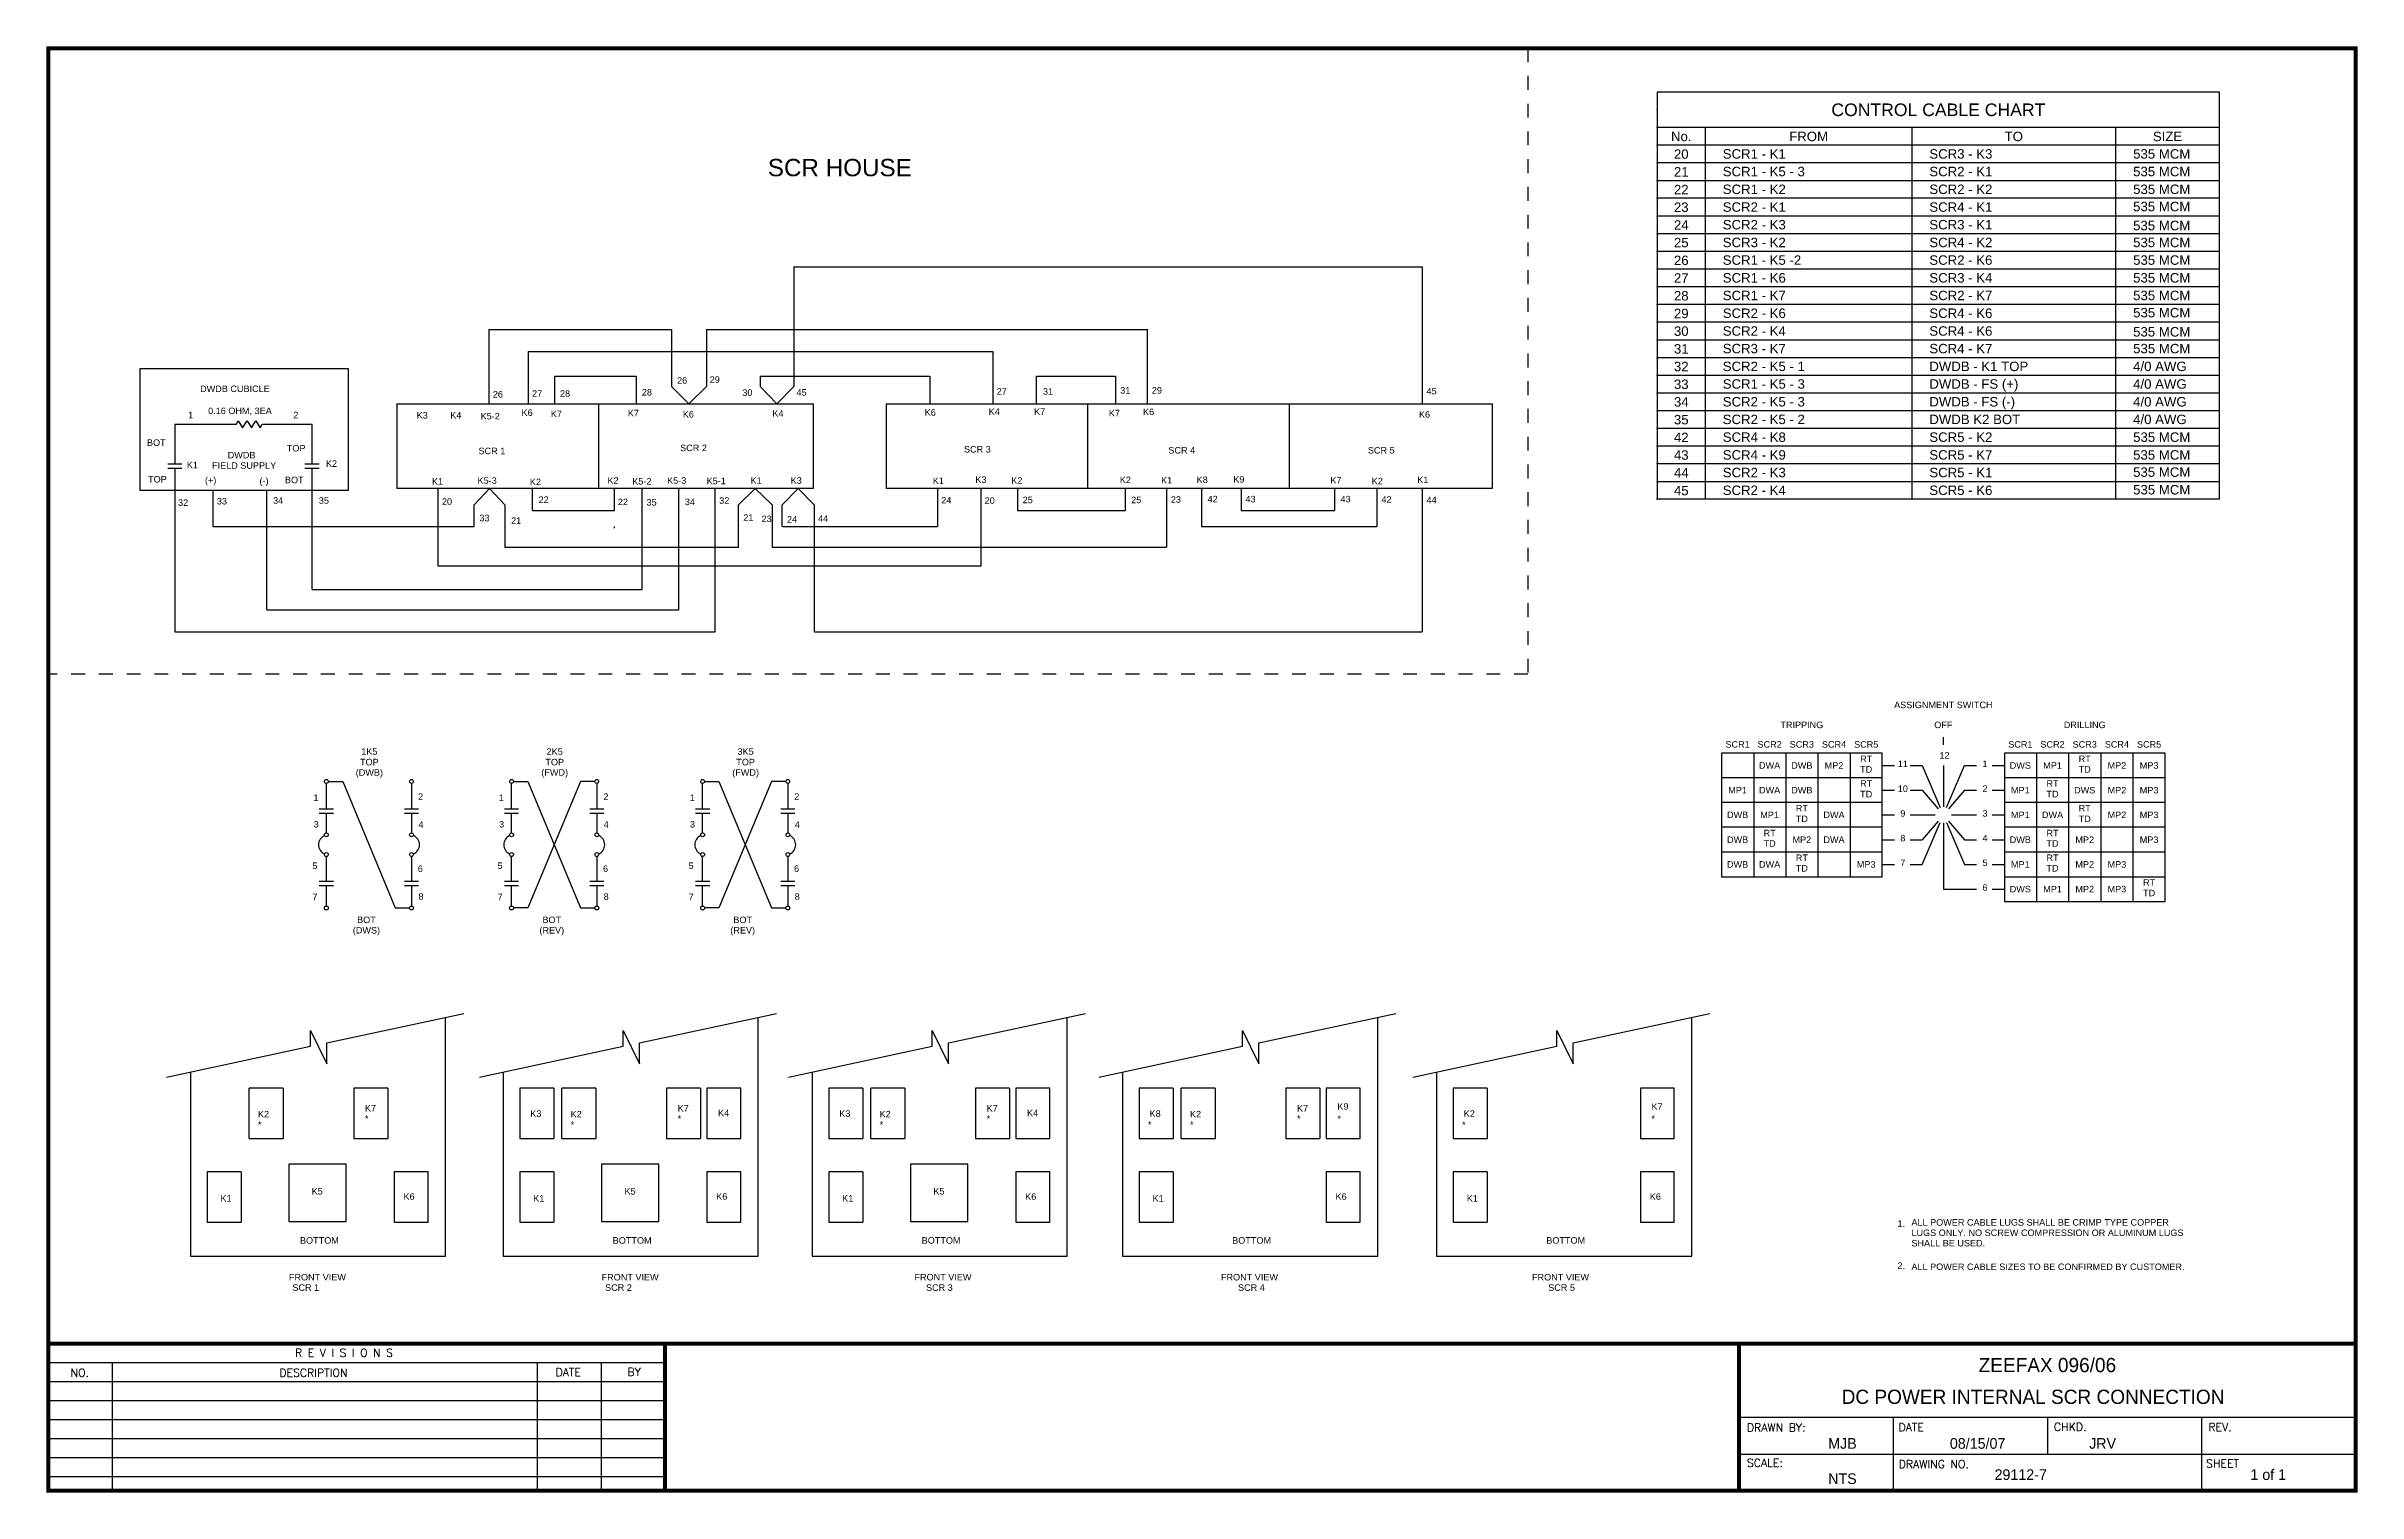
# Model space of a CAD drawing. Extents: x 1.2 to 17.9, y -2.6 to 7.8.
import ezdxf
from ezdxf.enums import TextEntityAlignment as Align

# ---------------------------------------------------------------- set-up
doc = ezdxf.new("R2010")
doc.units = 0
doc.header["$MEASUREMENT"] = 0
doc.linetypes.add('DASHED2', pattern=[0.375, 0.25, -0.125])
doc.layers.get('0').update_dxf_attribs({"linetype": 'CONTINUOUS'})
doc.layers.add('DRAWING', color=7, linetype='CONTINUOUS')
doc.styles.add('A1', font='A1.shx')
doc.styles.add('ROMAND', font='ROMAND.shx')
doc.styles.get("Standard").update_dxf_attribs({"font": 'ARIAL.TTF'})

# ---------------------------------------------------------------- blocks, each defined once
blk = doc.blocks.new('npcap')
for p, q in [((0, 0.051), (0, -0.051)), ((0.031, 0.051), (0.031, -0.051))]:
    blk.add_line(p, q)
blk = doc.blocks.new('resistor')
for p, q in [((0, 0), (0.016, 0.025)), ((0.016, 0.025), (0.047, -0.025)), ((0.047, -0.025), (0.08, 0.025)), ((0.08, 0.025), (0.111, -0.025)), ((0.111, -0.025), (0.142, 0.025)), ((0.142, 0.025), (0.174, -0.025)), ((0.174, -0.025), (0.189, 0))]:
    blk.add_line(p, q)

msp = doc.modelspace()

# ---------------------------------------------------------------- linework, layer by layer
at = {"color": 7}
for p, q in [((1.232, -1.506), (1.232, -2.567)), ((1.232, -1.643), (5.678, -1.643)), ((1.693, -1.643), (1.693, -2.567)), ((4.756, -1.643), (4.756, -2.567)), ((5.217, -1.643), (5.217, -2.567)), ((1.232, -1.78), (5.678, -1.78)), ((1.232, -1.917), (5.678, -1.917)), ((1.232, -2.054), (5.678, -2.054)), ((13.419, -2.036), (17.865, -2.036)), ((14.531, -2.036), (14.531, -2.567)), ((15.642, -2.036), (15.642, -2.302)), ((16.753, -2.036), (16.753, -2.567)), ((1.232, -2.191), (5.678, -2.191)), ((1.232, -2.328), (5.678, -2.328)), ((13.419, -2.302), (17.865, -2.302)), ((1.232, -2.465), (5.678, -2.465))]:
    msp.add_line(p, q, dxfattribs=at)
at = {"color": 7, "const_width": 0.0288}
msp.add_lwpolyline([(17.865, -2.567), (17.865, 7.829), (1.232, 7.829), (1.232, -2.567)], close=True, dxfattribs=at)
for points in [[(1.232, -1.506), (17.865, -1.506)], [(5.678, -1.506), (5.678, -2.567)], [(13.419, -2.567), (13.419, -1.506)]]:
    msp.add_lwpolyline(points, dxfattribs=at)
at = {"layer": 'DRAWING', "color": 7, "linetype": 'DASHED2', "ltscale": 0.375}
for p, q in [((11.898, 7.829), (11.898, 3.319)), ((11.898, 3.319), (1.232, 3.319))]:
    msp.add_line(p, q, dxfattribs=at)
at = {"layer": 'DRAWING', "color": 7}
for p, q in [((12.83, 7.512), (12.83, 4.579)), ((16.882, 7.512), (12.83, 7.512)), ((16.882, 4.579), (16.882, 7.512)), ((16.882, 7.257), (12.83, 7.257)), ((13.176, 7.257), (13.176, 4.579)), ((14.665, 7.257), (14.665, 4.579)), ((16.134, 7.257), (16.134, 4.579)), ((16.882, 7.129), (12.83, 7.129)), ((16.882, 7.002), (12.83, 7.002)), ((16.882, 6.874), (12.83, 6.874)), ((16.882, 6.747), (12.83, 6.747)), ((16.882, 6.619), (12.83, 6.619)), ((16.882, 6.491), (12.83, 6.491)), ((16.882, 6.364), (12.83, 6.364)), ((6.605, 6.254), (11.135, 6.254)), ((6.606, 6.254), (6.606, 5.392)), ((11.135, 6.254), (11.135, 5.265)), ((16.882, 6.236), (12.83, 6.236)), ((16.882, 6.109), (12.83, 6.109)), ((16.882, 5.981), (12.83, 5.981)), ((16.882, 5.854), (12.83, 5.854)), ((4.408, 5.802), (5.724, 5.802)), ((4.408, 5.802), (4.408, 5.265)), ((5.724, 5.802), (5.724, 5.392)), ((5.977, 5.802), (5.977, 5.392)), ((5.977, 5.802), (9.156, 5.802)), ((9.156, 5.265), (9.156, 5.802)), ((16.882, 5.726), (12.83, 5.726)), ((1.892, 5.518), (1.892, 4.645)), ((3.397, 5.518), (1.892, 5.518)), ((3.397, 4.645), (3.397, 5.518)), ((4.692, 5.644), (8.04, 5.644)), ((4.692, 5.644), (4.692, 5.265)), ((8.04, 5.644), (8.04, 5.265)), ((16.882, 5.598), (12.83, 5.598)), ((4.882, 5.465), (5.471, 5.465)), ((4.882, 5.465), (4.882, 5.265)), ((5.471, 5.465), (5.471, 5.265)), ((5.85, 5.265), (5.724, 5.392)), ((5.977, 5.392), (5.85, 5.265)), ((6.363, 5.465), (7.588, 5.465)), ((6.364, 5.465), (6.364, 5.392)), ((6.364, 5.392), (6.485, 5.265)), ((6.485, 5.265), (6.606, 5.392)), ((7.587, 5.465), (7.587, 5.266)), ((8.356, 5.265), (8.356, 5.465)), ((8.356, 5.465), (8.924, 5.465)), ((8.924, 5.465), (8.924, 5.265)), ((16.882, 5.471), (12.83, 5.471)), ((16.882, 5.343), (12.83, 5.343)), ((3.745, 5.265), (6.745, 5.265)), ((3.745, 5.265), (3.745, 4.655)), ((5.198, 5.265), (5.198, 4.655)), ((6.745, 5.265), (6.745, 4.655)), ((7.272, 5.265), (7.272, 4.655)), ((7.272, 5.265), (11.64, 5.265)), ((8.724, 5.265), (8.724, 4.655)), ((10.177, 5.265), (10.177, 4.655)), ((11.64, 5.265), (11.64, 4.655)), ((16.882, 5.216), (12.83, 5.216)), ((2.145, 5.118), (2.145, 4.834)), ((2.586, 5.118), (2.145, 5.118)), ((3.134, 5.118), (2.776, 5.118)), ((3.134, 4.834), (3.134, 5.118)), ((16.882, 5.088), (12.83, 5.088)), ((16.882, 4.961), (12.83, 4.961)), ((16.882, 4.833), (12.83, 4.833)), ((2.145, 4.802), (2.145, 3.624)), ((3.134, 3.929), (3.134, 4.802)), ((16.882, 4.705), (12.83, 4.705)), ((1.892, 4.645), (3.397, 4.645)), ((2.418, 4.645), (2.418, 4.382)), ((2.808, 3.782), (2.808, 4.645)), ((6.745, 4.655), (3.745, 4.655)), ((4.04, 4.655), (4.04, 4.098)), ((4.303, 4.539), (4.413, 4.655)), ((4.303, 4.382), (4.303, 4.539)), ((4.413, 4.655), (4.524, 4.539)), ((4.524, 4.539), (4.524, 4.234)), ((4.724, 4.497), (4.724, 4.655)), ((5.313, 4.497), (5.313, 4.655)), ((5.513, 3.929), (5.513, 4.655)), ((5.777, 3.782), (5.777, 4.655)), ((6.04, 3.624), (6.04, 4.655)), ((6.208, 4.539), (6.329, 4.655)), ((6.208, 4.234), (6.208, 4.539)), ((6.329, 4.655), (6.45, 4.539)), ((6.45, 4.539), (6.45, 4.234)), ((6.522, 4.539), (6.638, 4.655)), ((6.522, 4.382), (6.522, 4.539)), ((6.638, 4.655), (6.754, 4.539)), ((6.754, 4.539), (6.754, 3.624)), ((11.64, 4.655), (7.272, 4.655)), ((7.644, 4.382), (7.644, 4.655)), ((7.956, 4.098), (7.956, 4.655)), ((8.219, 4.655), (8.219, 4.497)), ((8.998, 4.497), (8.998, 4.655)), ((9.293, 4.655), (9.293, 4.234)), ((9.545, 4.655), (9.545, 4.382)), ((9.83, 4.655), (9.83, 4.497)), ((10.503, 4.655), (10.503, 4.497)), ((10.809, 4.655), (10.809, 4.382)), ((11.135, 4.655), (11.135, 3.624)), ((16.882, 4.578), (12.83, 4.578)), ((2.418, 4.382), (4.303, 4.382)), ((4.724, 4.497), (5.313, 4.497)), ((5.313, 4.371), (5.313, 4.382)), ((6.525, 4.382), (7.643, 4.382)), ((8.219, 4.497), (8.998, 4.497)), ((9.545, 4.382), (10.809, 4.382)), ((9.83, 4.497), (10.503, 4.497)), ((4.524, 4.234), (6.208, 4.234)), ((6.45, 4.234), (9.293, 4.234)), ((4.04, 4.098), (7.956, 4.098)), ((3.134, 3.929), (5.513, 3.929)), ((2.808, 3.782), (5.777, 3.782)), ((2.145, 3.624), (6.04, 3.624)), ((6.755, 3.624), (11.135, 3.624)), ((14.892, 2.809), (14.892, 2.864)), ((13.293, 2.749), (13.293, 1.858)), ((14.452, 2.749), (13.293, 2.749)), ((13.525, 2.749), (13.525, 1.858)), ((13.756, 2.749), (13.756, 1.858)), ((13.988, 2.749), (13.988, 1.858)), ((14.22, 2.749), (14.22, 1.858)), ((14.452, 1.858), (14.452, 2.749)), ((15.332, 2.749), (15.332, 1.68)), ((16.491, 2.749), (15.332, 2.749)), ((15.563, 2.749), (15.563, 1.68)), ((15.795, 2.749), (15.795, 1.68)), ((16.027, 2.749), (16.027, 1.68)), ((16.259, 2.749), (16.259, 1.68)), ((16.491, 1.68), (16.491, 2.749)), ((3.237, 2.348), (3.237, 2.531)), ((3.251, 2.545), (3.355, 2.545)), ((3.355, 2.545), (3.733, 1.633)), ((3.851, 2.531), (3.851, 2.348)), ((4.572, 2.348), (4.572, 2.531)), ((4.586, 2.545), (4.69, 2.545)), ((4.69, 2.545), (5.068, 1.633)), ((5.068, 2.545), (4.69, 1.633)), ((5.172, 2.545), (5.068, 2.545)), ((5.187, 2.531), (5.187, 2.348)), ((5.949, 2.348), (5.949, 2.531)), ((5.963, 2.545), (6.067, 2.545)), ((6.445, 2.545), (6.067, 1.633)), ((6.067, 2.545), (6.445, 1.633)), ((6.549, 2.545), (6.445, 2.545)), ((6.563, 2.531), (6.563, 2.348)), ((14.452, 2.571), (13.293, 2.571)), ((14.452, 2.66), (14.54, 2.66)), ((14.652, 2.66), (14.74, 2.66)), ((14.74, 2.66), (14.869, 2.357)), ((14.892, 2.66), (14.892, 2.362)), ((14.915, 2.357), (15.044, 2.66)), ((15.044, 2.66), (15.132, 2.66)), ((15.244, 2.66), (15.332, 2.66)), ((16.491, 2.571), (15.332, 2.571)), ((14.452, 2.393), (13.293, 2.393)), ((14.452, 2.482), (14.54, 2.482)), ((14.652, 2.482), (14.74, 2.482)), ((14.74, 2.482), (14.854, 2.348)), ((15.044, 2.482), (14.929, 2.348)), ((15.044, 2.482), (15.132, 2.482)), ((15.244, 2.482), (15.332, 2.482)), ((16.491, 2.393), (15.332, 2.393)), ((3.237, 2.174), (3.237, 2.317)), ((3.851, 2.317), (3.851, 2.174)), ((4.572, 2.174), (4.572, 2.317)), ((5.187, 2.317), (5.187, 2.174)), ((5.949, 2.174), (5.949, 2.317)), ((6.563, 2.317), (6.563, 2.174)), ((14.452, 2.215), (13.293, 2.215)), ((14.452, 2.304), (14.54, 2.304)), ((14.652, 2.304), (14.834, 2.304)), ((14.854, 2.259), (14.74, 2.125)), ((14.74, 1.947), (14.869, 2.25)), ((14.892, 2.246), (14.892, 1.769)), ((14.915, 2.25), (15.044, 1.947)), ((14.929, 2.259), (15.044, 2.125)), ((14.95, 2.304), (15.132, 2.304)), ((15.244, 2.304), (15.332, 2.304)), ((16.491, 2.215), (15.332, 2.215)), ((3.237, 1.826), (3.237, 2.004)), ((3.851, 2.004), (3.851, 1.826)), ((4.572, 1.826), (4.572, 2.004)), ((5.187, 2.004), (5.187, 1.826)), ((5.949, 1.826), (5.949, 2.004)), ((6.563, 2.004), (6.563, 1.826)), ((14.452, 2.036), (13.293, 2.036)), ((14.452, 2.125), (14.54, 2.125)), ((14.652, 2.125), (14.74, 2.125)), ((15.044, 2.125), (15.132, 2.125)), ((15.244, 2.125), (15.332, 2.125)), ((16.491, 2.036), (15.332, 2.036)), ((13.293, 1.858), (14.452, 1.858)), ((14.452, 1.947), (14.54, 1.947)), ((14.652, 1.947), (14.74, 1.947)), ((15.044, 1.947), (15.132, 1.947)), ((15.244, 1.947), (15.332, 1.947)), ((15.332, 1.858), (16.491, 1.858)), ((3.237, 1.647), (3.237, 1.795)), ((3.851, 1.795), (3.851, 1.647)), ((4.572, 1.647), (4.572, 1.795)), ((5.187, 1.795), (5.187, 1.647)), ((5.949, 1.647), (5.949, 1.795)), ((6.563, 1.795), (6.563, 1.647)), ((14.892, 1.769), (15.132, 1.769)), ((15.244, 1.769), (15.332, 1.769)), ((15.332, 1.68), (16.491, 1.68)), ((3.733, 1.633), (3.837, 1.633)), ((4.69, 1.633), (4.586, 1.633)), ((5.068, 1.633), (5.173, 1.633)), ((6.067, 1.633), (5.962, 1.633)), ((6.445, 1.633), (6.549, 1.633)), ((3.241, 0.662), (4.227, 0.873)), ((4.096, -0.877), (4.096, 0.845)), ((5.495, 0.662), (6.481, 0.873)), ((6.35, -0.877), (6.35, 0.845)), ((7.722, 0.662), (8.708, 0.873)), ((8.577, -0.877), (8.577, 0.845)), ((9.959, 0.662), (10.945, 0.873)), ((10.815, -0.877), (10.815, 0.845)), ((12.223, 0.662), (13.21, 0.873)), ((13.079, -0.877), (13.079, 0.845)), ((3.123, 0.751), (3.241, 0.511)), ((3.123, 0.637), (3.123, 0.751)), ((5.377, 0.751), (5.495, 0.511)), ((5.377, 0.637), (5.377, 0.751)), ((7.604, 0.751), (7.722, 0.511)), ((7.604, 0.637), (7.604, 0.751)), ((9.841, 0.751), (9.959, 0.511)), ((9.841, 0.637), (9.841, 0.751)), ((12.105, 0.751), (12.223, 0.511)), ((12.105, 0.637), (12.105, 0.751)), ((2.086, 0.414), (3.123, 0.637)), ((3.241, 0.511), (3.241, 0.662)), ((4.341, 0.414), (5.377, 0.637)), ((5.495, 0.511), (5.495, 0.662)), ((6.567, 0.414), (7.604, 0.637)), ((7.722, 0.511), (7.722, 0.662)), ((8.805, 0.414), (9.841, 0.637)), ((9.959, 0.511), (9.959, 0.662)), ((11.069, 0.414), (12.105, 0.637)), ((12.223, 0.511), (12.223, 0.662)), ((2.257, 0.451), (2.257, -0.877)), ((2.681, -0.028), (2.681, 0.334)), ((2.925, 0.334), (2.681, 0.334)), ((2.925, 0.334), (2.925, -0.028)), ((3.435, 0.334), (3.435, -0.028)), ((3.679, 0.334), (3.435, 0.334)), ((3.679, 0.334), (3.679, -0.028)), ((4.511, 0.451), (4.511, -0.877)), ((4.876, 0.334), (4.631, 0.334)), ((4.631, 0.334), (4.631, -0.028)), ((4.876, 0.334), (4.876, -0.028)), ((5.179, 0.334), (4.935, 0.334)), ((4.935, -0.028), (4.935, 0.334)), ((5.179, 0.334), (5.179, -0.028)), ((5.934, 0.334), (5.689, 0.334)), ((5.689, 0.334), (5.689, -0.028)), ((5.934, 0.334), (5.934, -0.028)), ((5.98, 0.334), (5.98, -0.028)), ((6.224, 0.334), (5.98, 0.334)), ((6.224, -0.028), (6.224, 0.334)), ((6.738, 0.451), (6.738, -0.877)), ((7.103, 0.334), (6.858, 0.334)), ((6.858, 0.334), (6.858, -0.028)), ((7.103, 0.334), (7.103, -0.028)), ((7.406, 0.334), (7.162, 0.334)), ((7.162, -0.028), (7.162, 0.334)), ((7.406, 0.334), (7.406, -0.028)), ((8.16, 0.334), (7.916, 0.334)), ((7.916, 0.334), (7.916, -0.028)), ((8.16, 0.334), (8.16, -0.028)), ((8.451, 0.334), (8.207, 0.334)), ((8.207, 0.334), (8.207, -0.028)), ((8.451, -0.028), (8.451, 0.334)), ((8.975, 0.451), (8.975, -0.877)), ((9.34, 0.334), (9.096, 0.334)), ((9.096, 0.334), (9.096, -0.028)), ((9.34, 0.334), (9.34, -0.028)), ((9.643, 0.334), (9.399, 0.334)), ((9.399, -0.028), (9.399, 0.334)), ((9.643, 0.334), (9.643, -0.028)), ((10.398, 0.334), (10.153, 0.334)), ((10.153, 0.334), (10.153, -0.028)), ((10.398, 0.334), (10.398, -0.028)), ((10.688, 0.334), (10.444, 0.334)), ((10.444, 0.334), (10.444, -0.028)), ((10.688, -0.028), (10.688, 0.334)), ((11.239, 0.451), (11.239, -0.877)), ((11.36, 0.334), (11.36, -0.028)), ((11.604, 0.334), (11.36, 0.334)), ((11.604, 0.334), (11.604, -0.028)), ((12.952, 0.334), (12.708, 0.334)), ((12.708, 0.334), (12.708, -0.028)), ((12.952, -0.028), (12.952, 0.334)), ((2.681, -0.028), (2.925, -0.028)), ((3.435, -0.028), (3.679, -0.028)), ((4.631, -0.028), (4.876, -0.028)), ((4.935, -0.028), (5.179, -0.028)), ((5.689, -0.028), (5.934, -0.028)), ((5.98, -0.028), (6.224, -0.028)), ((6.858, -0.028), (7.103, -0.028)), ((7.162, -0.028), (7.406, -0.028)), ((7.916, -0.028), (8.16, -0.028)), ((8.207, -0.028), (8.451, -0.028)), ((9.096, -0.028), (9.34, -0.028)), ((9.399, -0.028), (9.643, -0.028)), ((10.153, -0.028), (10.398, -0.028)), ((10.444, -0.028), (10.688, -0.028)), ((11.36, -0.028), (11.604, -0.028)), ((12.708, -0.028), (12.952, -0.028)), ((2.377, -0.268), (2.377, -0.63)), ((2.622, -0.268), (2.377, -0.268)), ((2.622, -0.268), (2.622, -0.63)), ((2.967, -0.213), (2.967, -0.626)), ((3.38, -0.213), (2.967, -0.213)), ((3.38, -0.626), (3.38, -0.213)), ((3.726, -0.268), (3.726, -0.63)), ((3.97, -0.268), (3.726, -0.268)), ((3.97, -0.63), (3.97, -0.268)), ((4.631, -0.268), (4.631, -0.63)), ((4.876, -0.268), (4.631, -0.268)), ((4.876, -0.268), (4.876, -0.63)), ((5.221, -0.213), (5.221, -0.626)), ((5.634, -0.213), (5.221, -0.213)), ((5.634, -0.626), (5.634, -0.213)), ((5.98, -0.268), (5.98, -0.63)), ((6.224, -0.268), (5.98, -0.268)), ((6.224, -0.63), (6.224, -0.268)), ((6.858, -0.268), (6.858, -0.63)), ((7.103, -0.268), (6.858, -0.268)), ((7.103, -0.268), (7.103, -0.63)), ((7.448, -0.213), (7.448, -0.626)), ((7.861, -0.213), (7.448, -0.213)), ((7.861, -0.626), (7.861, -0.213)), ((8.207, -0.268), (8.207, -0.63)), ((8.451, -0.268), (8.207, -0.268)), ((8.451, -0.63), (8.451, -0.268)), ((9.096, -0.268), (9.096, -0.63)), ((9.34, -0.268), (9.096, -0.268)), ((9.34, -0.268), (9.34, -0.63)), ((10.444, -0.268), (10.444, -0.63)), ((10.688, -0.268), (10.444, -0.268)), ((10.688, -0.63), (10.688, -0.268)), ((11.36, -0.268), (11.36, -0.63)), ((11.604, -0.268), (11.36, -0.268)), ((11.604, -0.268), (11.604, -0.63)), ((12.708, -0.268), (12.708, -0.63)), ((12.952, -0.268), (12.708, -0.268)), ((12.952, -0.63), (12.952, -0.268)), ((2.377, -0.63), (2.622, -0.63)), ((2.967, -0.626), (3.38, -0.626)), ((3.726, -0.63), (3.97, -0.63)), ((4.631, -0.63), (4.876, -0.63)), ((5.221, -0.626), (5.634, -0.626)), ((5.98, -0.63), (6.224, -0.63)), ((6.858, -0.63), (7.103, -0.63)), ((7.448, -0.626), (7.861, -0.626)), ((8.207, -0.63), (8.451, -0.63)), ((9.096, -0.63), (9.34, -0.63)), ((10.444, -0.63), (10.688, -0.63)), ((11.36, -0.63), (11.604, -0.63)), ((12.708, -0.63), (12.952, -0.63)), ((2.257, -0.877), (4.096, -0.877)), ((4.511, -0.877), (6.35, -0.877)), ((6.738, -0.877), (8.577, -0.877)), ((8.975, -0.877), (10.815, -0.877)), ((11.239, -0.877), (13.079, -0.877))]:
    msp.add_line(p, q, dxfattribs=at)
for centre in [(3.237, 2.545), (3.851, 2.545), (4.572, 2.545), (5.187, 2.545), (5.949, 2.545), (6.563, 2.545), (3.237, 2.16), (3.851, 2.16), (4.572, 2.16), (5.187, 2.16), (5.949, 2.16), (6.563, 2.16), (3.237, 2.018), (3.851, 2.018), (4.572, 2.018), (5.187, 2.018), (5.949, 2.018), (6.563, 2.018), (3.237, 1.633), (3.851, 1.633), (4.572, 1.633), (5.187, 1.633), (5.949, 1.633), (6.563, 1.633)]:
    msp.add_circle(centre, 0.0139, dxfattribs=at)
for centre, start, end in [((3.253, 2.089), 113.628, 246.372), ((3.836, 2.089), 293.628, 66.372), ((4.588, 2.089), 113.628, 246.372), ((5.171, 2.089), 293.628, 66.372), ((5.965, 2.089), 113.628, 246.372), ((6.548, 2.089), 293.628, 66.372)]:
    msp.add_arc(centre, 0.0724, start, end, dxfattribs=at)
for p in [(12.83, 7.385), (12.83, 7.257), (12.83, 7.129), (12.83, 7.002), (12.83, 6.874), (12.83, 6.747), (12.83, 6.619), (12.83, 6.491), (12.83, 6.364), (12.83, 6.236), (12.83, 6.109), (12.83, 5.981), (12.83, 5.854), (12.83, 5.726), (12.83, 5.598), (12.83, 5.471), (12.83, 5.343), (12.83, 5.216), (12.83, 5.088), (12.83, 4.961), (12.83, 4.833), (12.83, 4.705), (12.83, 4.578)]:
    msp.add_point(p, dxfattribs=at)

# ---------------------------------------------------------------- block references
msp.add_blockref('resistor', (2.586, 5.118), dxfattribs=at)
at = {"layer": 'DRAWING', "color": 7, "rotation": 90}
for p in [(2.145, 4.802), (3.134, 4.802), (3.237, 2.317), (3.851, 2.317), (4.572, 2.317), (5.187, 2.317), (5.949, 2.317), (6.563, 2.317), (3.237, 1.795), (3.851, 1.795), (4.572, 1.795), (5.187, 1.795), (5.949, 1.795), (6.563, 1.795)]:
    msp.add_blockref('npcap', p, dxfattribs=at)

# ---------------------------------------------------------------- texts
at = {"color": 7}
for s, height, style, p in [('R E V I S I O N S', 0.05763, 'ROMAND', (3.011, -1.601)), ('NO.', 0.0576, 'ROMAND', (1.393, -1.745)), ('DESCRIPTION', 0.05763, 'ROMAND', (2.898, -1.745)), ('DATE', 0.0576, 'ROMAND', (4.889, -1.741)), ('BY', 0.0576, 'ROMAND', (5.407, -1.739)), ('DC POWER INTERNAL SCR CONNECTION', 0.10259, 'A1', (14.159, -1.941)), ('DRAWN BY:', 0.0576, 'ROMAND', (13.476, -2.14)), ('DATE', 0.0576, 'ROMAND', (14.569, -2.138)), ('CHKD.', 0.0576, 'ROMAND', (15.689, -2.135)), ('REV.', 0.0576, 'ROMAND', (16.802, -2.137)), ('MJB', 0.0769, 'A1', (14.062, -2.264)), ('08/15/07', 0.0769, 'A1', (14.939, -2.264)), ('JRV', 0.0769, 'A1', (15.943, -2.264)), ('SCALE:', 0.0576, 'ROMAND', (13.476, -2.395)), ('NTS', 0.0769, 'A1', (14.062, -2.518)), ('DRAWING NO.', 0.05763, 'ROMAND', (14.57, -2.403)), ('29112-7', 0.0769, 'A1', (15.261, -2.489)), ('SHEET', 0.0576, 'ROMAND', (16.786, -2.399)), ('1 of 1', 0.0769, 'A1', (17.105, -2.489))]:
    msp.add_text(s, height=height, dxfattribs=dict(at, style=style)).set_placement(p)
at = {"color": 7, "style": 'A1'}
msp.add_text('ZEEFAX 096/06', height=0.10259, dxfattribs=at).set_placement((15.642, -1.712), align=Align.CENTER)
at = {"layer": 'DRAWING', "color": 7}
for s, height, p in [('CONTROL CABLE CHART', 0.09075, (14.856, 7.385)), ('No.', 0.0681, (13.003, 7.193)), ('FROM', 0.0681, (13.921, 7.193)), ('TO', 0.0681, (15.4, 7.193)), ('SIZE', 0.0681, (16.508, 7.193)), ('20', 0.0681, (13.003, 7.066)), ('21', 0.0681, (13.003, 6.938)), ('22', 0.0681, (13.003, 6.81)), ('23', 0.0681, (13.003, 6.683)), ('24', 0.0681, (13.003, 6.555)), ('25', 0.0681, (13.003, 6.428)), ('26', 0.0681, (13.003, 6.3)), ('27', 0.0681, (13.003, 6.173)), ('28', 0.0681, (13.003, 6.045)), ('29', 0.0681, (13.003, 5.917)), ('30', 0.0681, (13.003, 5.79)), ('31', 0.0681, (13.003, 5.662)), ('32', 0.0681, (13.003, 5.535)), ('33', 0.0681, (13.003, 5.407)), ('34', 0.0681, (13.003, 5.28)), ('35', 0.0681, (13.003, 5.152)), ('42', 0.0681, (13.003, 5.024)), ('43', 0.0681, (13.003, 4.897)), ('44', 0.0681, (13.003, 4.769)), ('45', 0.0681, (13.003, 4.641)), ('SCR1', 0.0469, (13.409, 2.812)), ('SCR2', 0.0469, (13.64, 2.812)), ('SCR3', 0.0469, (13.872, 2.812)), ('SCR4', 0.0469, (14.104, 2.812)), ('SCR5', 0.0469, (14.336, 2.812)), ('SCR1', 0.0469, (15.447, 2.812)), ('SCR2', 0.0469, (15.679, 2.812)), ('SCR3', 0.0469, (15.911, 2.812)), ('SCR4', 0.0469, (16.143, 2.812)), ('SCR5', 0.0469, (16.375, 2.812)), ('DWA', 0.0469, (13.64, 2.66)), ('DWB', 0.0469, (13.872, 2.66)), ('MP2', 0.0469, (14.104, 2.66)), ('RT', 0.0469, (14.336, 2.708)), ('DWS', 0.0469, (15.447, 2.66)), ('MP1', 0.0469, (15.679, 2.66)), ('RT', 0.0469, (15.911, 2.708)), ('MP2', 0.0469, (16.143, 2.66)), ('MP3', 0.0469, (16.375, 2.66)), ('MP1', 0.0469, (13.409, 2.482)), ('DWA', 0.0469, (13.64, 2.482)), ('DWB', 0.0469, (13.872, 2.482)), ('TD', 0.0469, (14.336, 2.632)), ('RT', 0.0469, (14.336, 2.53)), ('MP1', 0.0469, (15.447, 2.482)), ('RT', 0.0469, (15.679, 2.53)), ('DWS', 0.0469, (15.911, 2.482)), ('TD', 0.0469, (15.911, 2.632)), ('MP2', 0.0469, (16.143, 2.482)), ('MP3', 0.0469, (16.375, 2.482)), ('RT', 0.0469, (13.872, 2.352)), ('TD', 0.0469, (14.336, 2.454)), ('TD', 0.0469, (15.679, 2.454)), ('RT', 0.0469, (15.911, 2.352)), ('DWB', 0.0469, (13.409, 2.304)), ('MP1', 0.0469, (13.64, 2.304)), ('RT', 0.0469, (13.64, 2.173)), ('TD', 0.0469, (13.872, 2.276)), ('DWA', 0.0469, (14.104, 2.304)), ('MP1', 0.0469, (15.447, 2.304)), ('DWA', 0.0469, (15.679, 2.304)), ('RT', 0.0469, (15.679, 2.173)), ('TD', 0.0469, (15.911, 2.276)), ('MP2', 0.0469, (16.143, 2.304)), ('MP3', 0.0469, (16.375, 2.304)), ('DWB', 0.0469, (13.409, 2.125)), ('TD', 0.0469, (13.64, 2.098)), ('MP2', 0.0469, (13.872, 2.125)), ('RT', 0.0469, (13.872, 1.995)), ('DWA', 0.0469, (14.104, 2.125)), ('DWB', 0.0469, (15.447, 2.125)), ('TD', 0.0469, (15.679, 2.098)), ('RT', 0.0469, (15.679, 1.995)), ('MP2', 0.0469, (15.911, 2.125)), ('MP3', 0.0469, (16.375, 2.125)), ('DWB', 0.0469, (13.409, 1.947)), ('DWA', 0.0469, (13.64, 1.947)), ('TD', 0.0469, (13.872, 1.919)), ('MP3', 0.0469, (14.336, 1.947)), ('MP1', 0.0469, (15.447, 1.947)), ('TD', 0.0469, (15.679, 1.919)), ('MP2', 0.0469, (15.911, 1.947)), ('MP3', 0.0469, (16.143, 1.947)), ('RT', 0.0469, (16.375, 1.817)), ('DWS', 0.0469, (15.447, 1.769)), ('MP1', 0.0469, (15.679, 1.769)), ('MP2', 0.0469, (15.911, 1.769)), ('MP3', 0.0469, (16.143, 1.769)), ('TD', 0.0469, (16.375, 1.741))]:
    msp.add_text(s, height=height, dxfattribs=at).set_placement(p, align=Align.MIDDLE_CENTER)
at = {"layer": 'DRAWING', "color": 7, "linetype": 'DASHED2'}
msp.add_text('SCR HOUSE', height=0.125, dxfattribs=at).set_placement((6.419, 6.906))
at = {"layer": 'DRAWING', "color": 7}
for s, height, p in [('SCR1 - K1', 0.0681, (13.302, 7.033)), ('SCR3 - K3', 0.0681, (14.791, 7.033)), ('535 MCM', 0.0681, (16.26, 7.033)), ('SCR1 - K5 - 3', 0.06807, (13.302, 6.906)), ('SCR1 - K2', 0.0681, (13.302, 6.778)), ('SCR2 - K1', 0.0681, (14.791, 6.906)), ('SCR2 - K2', 0.0681, (14.791, 6.778)), ('535 MCM', 0.0681, (16.26, 6.906)), ('535 MCM', 0.0681, (16.26, 6.778)), ('SCR2 - K1', 0.0681, (13.302, 6.65)), ('SCR4 - K1', 0.0681, (14.791, 6.65)), ('535 MCM', 0.0681, (16.26, 6.654)), ('SCR2 - K3', 0.0681, (13.302, 6.523)), ('SCR3 - K1', 0.0681, (14.791, 6.523)), ('535 MCM', 0.0681, (16.26, 6.517)), ('SCR3 - K2', 0.0681, (13.302, 6.395)), ('SCR1 - K5 -2', 0.06807, (13.302, 6.268)), ('SCR4 - K2', 0.0681, (14.791, 6.395)), ('SCR2 - K6', 0.0681, (14.791, 6.268)), ('535 MCM', 0.0681, (16.26, 6.395)), ('535 MCM', 0.0681, (16.26, 6.268)), ('SCR1 - K6', 0.0681, (13.302, 6.14)), ('SCR3 - K4', 0.0681, (14.791, 6.14)), ('535 MCM', 0.0681, (16.26, 6.14)), ('SCR1 - K7', 0.0681, (13.302, 6.013)), ('SCR2 - K7', 0.0681, (14.791, 6.013)), ('535 MCM', 0.0681, (16.26, 6.013)), ('SCR2 - K6', 0.0681, (13.302, 5.885)), ('SCR4 - K6', 0.0681, (14.791, 5.885)), ('535 MCM', 0.0681, (16.26, 5.889)), ('SCR2 - K4', 0.0681, (13.302, 5.757)), ('SCR3 - K7', 0.0681, (13.302, 5.63)), ('SCR4 - K6', 0.0681, (14.791, 5.757)), ('SCR4 - K7', 0.0681, (14.791, 5.63)), ('535 MCM', 0.0681, (16.26, 5.751)), ('535 MCM', 0.0681, (16.26, 5.63)), ('SCR2 - K5 - 1', 0.06807, (13.302, 5.502)), ('DWDB - K1 TOP', 0.06807, (14.791, 5.502)), ('4/0 AWG', 0.0681, (16.26, 5.502)), ('DWDB CUBICLE', 0.04688, (2.327, 5.351)), ('26', 0.0469, (4.437, 5.311)), ('27', 0.0469, (4.72, 5.317)), ('28', 0.0469, (4.921, 5.317)), ('28', 0.0469, (5.511, 5.326)), ('26', 0.0469, (5.765, 5.411)), ('29', 0.0469, (6, 5.417)), ('30', 0.0469, (6.235, 5.323)), ('45', 0.0469, (6.626, 5.325)), ('27', 0.0469, (8.069, 5.332)), ('31', 0.0469, (8.402, 5.332)), ('31', 0.0469, (8.959, 5.34)), ('29', 0.0469, (9.187, 5.34)), ('45', 0.0469, (11.167, 5.334)), ('SCR1 - K5 - 3', 0.06807, (13.302, 5.375)), ('DWDB - FS (+)', 0.06807, (14.791, 5.375)), ('4/0 AWG', 0.0681, (16.26, 5.375)), ('1', 0.0469, (2.241, 5.162)), ('0.16 OHM, 3EA', 0.04688, (2.385, 5.192)), ('2', 0.0469, (2.999, 5.162)), ('K3', 0.0469, (3.888, 5.16)), ('K4', 0.0469, (4.13, 5.16)), ('K5-2', 0.0469, (4.349, 5.154)), ('K6', 0.0469, (4.644, 5.179)), ('K7', 0.0469, (4.855, 5.17)), ('K7', 0.0469, (5.41, 5.176)), ('K6', 0.0469, (5.806, 5.167)), ('K4', 0.0469, (6.452, 5.173)), ('K6', 0.0469, (7.55, 5.181)), ('K4', 0.0469, (8.011, 5.186)), ('K7', 0.0469, (8.338, 5.186)), ('K7', 0.0469, (8.877, 5.176)), ('K6', 0.0469, (9.123, 5.185)), ('K6', 0.0469, (11.112, 5.166)), ('SCR2 - K5 - 3', 0.06807, (13.302, 5.247)), ('SCR2 - K5 - 2', 0.06807, (13.302, 5.12)), ('DWDB - FS (-)', 0.06807, (14.791, 5.247)), ('DWDB K2 BOT', 0.06807, (14.791, 5.12)), ('4/0 AWG', 0.0681, (16.26, 5.247)), ('4/0 AWG', 0.0681, (16.26, 5.12)), ('BOT', 0.0469, (1.944, 4.963)), ('SCR4 - K8', 0.0681, (13.302, 4.992)), ('SCR5 - K2', 0.0681, (14.791, 4.992)), ('535 MCM', 0.0681, (16.26, 4.992)), ('K1', 0.0469, (2.231, 4.802)), ('FIELD SUPPLY', 0.04688, (2.413, 4.798)), ('DWDB', 0.0469, (2.526, 4.873)), ('TOP', 0.0469, (2.952, 4.923)), ('K2', 0.0469, (3.234, 4.812)), ('SCR 1', 0.0469, (4.334, 4.903)), ('SCR 2', 0.0469, (5.787, 4.925)), ('SCR 3', 0.0469, (7.833, 4.915)), ('SCR 4', 0.0469, (9.306, 4.908)), ('SCR 5', 0.0469, (10.744, 4.908)), ('SCR4 - K9', 0.0681, (13.302, 4.864)), ('SCR5 - K7', 0.0681, (14.791, 4.864)), ('535 MCM', 0.0681, (16.26, 4.864)), ('TOP', 0.0469, (1.952, 4.699)), ('(+)', 0.0469, (2.362, 4.692)), ('(-)', 0.0469, (2.755, 4.687)), ('BOT', 0.0469, (2.939, 4.694)), ('K1', 0.0469, (3.998, 4.684)), ('K5-3', 0.0469, (4.327, 4.69)), ('K2', 0.0469, (4.704, 4.68)), ('K2', 0.0469, (5.263, 4.69)), ('K5-2', 0.0469, (5.442, 4.684)), ('K5-3', 0.0469, (5.693, 4.69)), ('K5-1', 0.0469, (5.978, 4.687)), ('K1', 0.0469, (6.295, 4.69)), ('K3', 0.0469, (6.584, 4.69)), ('K1', 0.0469, (7.608, 4.688)), ('K3', 0.0469, (7.915, 4.696)), ('K2', 0.0469, (8.174, 4.69)), ('K2', 0.0469, (8.956, 4.695)), ('K1', 0.0469, (9.254, 4.692)), ('K8', 0.0469, (9.51, 4.695)), ('K9', 0.0469, (9.774, 4.698)), ('K7', 0.0469, (10.474, 4.692)), ('K2', 0.0469, (10.772, 4.686)), ('K1', 0.0469, (11.1, 4.695)), ('SCR2 - K3', 0.0681, (13.302, 4.737)), ('SCR2 - K4', 0.0681, (13.302, 4.609)), ('SCR5 - K1', 0.0681, (14.791, 4.737)), ('SCR5 - K6', 0.0681, (14.791, 4.609)), ('535 MCM', 0.0681, (16.26, 4.74)), ('535 MCM', 0.0681, (16.26, 4.613)), ('32', 0.0469, (2.168, 4.531)), ('33', 0.0469, (2.448, 4.541)), ('34', 0.0469, (2.853, 4.546)), ('35', 0.0469, (3.183, 4.546)), ('20', 0.0469, (4.07, 4.539)), ('22', 0.0469, (4.767, 4.552)), ('22', 0.0469, (5.338, 4.536)), ('35', 0.0469, (5.545, 4.533)), ('34', 0.0469, (5.821, 4.536)), ('32', 0.0469, (6.069, 4.546)), ('24', 0.0469, (7.669, 4.548)), ('20', 0.0469, (7.982, 4.545)), ('25', 0.0469, (8.256, 4.55)), ('25', 0.0469, (9.038, 4.55)), ('23', 0.0469, (9.324, 4.553)), ('42', 0.0469, (9.589, 4.556)), ('43', 0.0469, (9.862, 4.556)), ('43', 0.0469, (10.547, 4.556)), ('42', 0.0469, (10.842, 4.553)), ('44', 0.0469, (11.167, 4.55)), ('33', 0.0469, (4.34, 4.42)), ('21', 0.0469, (4.569, 4.401)), ('21', 0.0469, (6.242, 4.423)), ('23', 0.0469, (6.374, 4.414)), ('24', 0.0469, (6.557, 4.41)), ('44', 0.0469, (6.781, 4.416)), ('12', 0.0469, (14.864, 2.709)), ('1', 0.0469, (3.144, 2.404)), ('2', 0.0469, (3.898, 2.412)), ('1', 0.0469, (4.479, 2.404)), ('2', 0.0469, (5.234, 2.412)), ('1', 0.0469, (5.856, 2.404)), ('2', 0.0469, (6.61, 2.412)), ('3', 0.0469, (3.146, 2.213)), ('4', 0.0469, (3.901, 2.21)), ('3', 0.0469, (4.482, 2.213)), ('4', 0.0469, (5.236, 2.21)), ('3', 0.0469, (5.858, 2.213)), ('4', 0.0469, (6.613, 2.21)), ('5', 0.0469, (3.136, 1.914)), ('6', 0.0469, (3.896, 1.893)), ('5', 0.0469, (4.471, 1.914)), ('6', 0.0469, (5.231, 1.893)), ('5', 0.0469, (5.848, 1.914)), ('6', 0.0469, (6.608, 1.893)), ('7', 0.0469, (3.136, 1.689)), ('8', 0.0469, (3.901, 1.692)), ('7', 0.0469, (4.471, 1.689)), ('8', 0.0469, (5.236, 1.692)), ('7', 0.0469, (5.848, 1.689)), ('8', 0.0469, (6.613, 1.692)), ('K2', 0.0469, (2.744, 0.124)), ('K7', 0.0469, (3.515, 0.166)), ('K3', 0.0469, (4.707, 0.128)), ('K2', 0.0469, (4.998, 0.124)), ('K7', 0.0469, (5.769, 0.166)), ('K4', 0.0469, (6.06, 0.132)), ('K3', 0.0469, (6.934, 0.128)), ('K2', 0.0469, (7.225, 0.124)), ('K7', 0.0469, (7.996, 0.166)), ('K4', 0.0469, (8.287, 0.132)), ('K8', 0.0469, (9.171, 0.128)), ('K2', 0.0469, (9.462, 0.124)), ('K7', 0.0469, (10.233, 0.166)), ('K9', 0.0469, (10.524, 0.179)), ('K2', 0.0469, (11.435, 0.128)), ('K7', 0.0469, (12.788, 0.179)), ('*', 0.0469, (2.744, 0.048)), ('*', 0.0469, (3.515, 0.091)), ('*', 0.0469, (4.998, 0.048)), ('*', 0.0469, (5.769, 0.091)), ('*', 0.0469, (7.225, 0.048)), ('*', 0.0469, (7.996, 0.091)), ('*', 0.0469, (9.159, 0.048)), ('*', 0.0469, (9.462, 0.048)), ('*', 0.0469, (10.233, 0.091)), ('*', 0.0469, (10.524, 0.091)), ('*', 0.0469, (11.423, 0.048)), ('*', 0.0469, (12.788, 0.091)), ('K1', 0.0469, (2.474, -0.483)), ('K5', 0.0469, (3.131, -0.432)), ('K6', 0.0469, (3.793, -0.47)), ('K1', 0.0469, (4.728, -0.483)), ('K5', 0.0469, (5.386, -0.432)), ('K6', 0.0469, (6.047, -0.47)), ('K1', 0.0469, (6.955, -0.483)), ('K5', 0.0469, (7.612, -0.432)), ('K6', 0.0469, (8.274, -0.47)), ('K1', 0.0469, (9.192, -0.483)), ('K6', 0.0469, (10.511, -0.47)), ('K1', 0.0469, (11.457, -0.483)), ('K6', 0.0469, (12.776, -0.47)), ('1.', 0.0469, (14.561, -0.665)), ('ALL POWER CABLE LUGS SHALL BE CRIMP TYPE COPPER', 0.04688, (14.662, -0.656)), ('BOTTOM', 0.0469, (3.047, -0.786)), ('BOTTOM', 0.0469, (5.301, -0.786)), ('BOTTOM', 0.0469, (7.528, -0.786)), ('BOTTOM', 0.0469, (9.766, -0.786)), ('BOTTOM', 0.0469, (12.03, -0.786)), ('SHALL BE USED.', 0.04688, (14.662, -0.806)), ('LUGS ONLY. NO SCREW COMPRESSION OR ALUMINUM LUGS', 0.04688, (14.662, -0.731)), ('2.', 0.0469, (14.561, -0.968)), ('ALL POWER CABLE SIZES TO BE CONFIRMED BY CUSTOMER.', 0.04688, (14.662, -0.976)), ('FRONT VIEW', 0.0469, (2.967, -1.051)), ('SCR 1', 0.0469, (2.992, -1.126)), ('FRONT VIEW', 0.0469, (5.221, -1.051)), ('SCR 2', 0.0469, (5.246, -1.126)), ('FRONT VIEW', 0.0469, (7.476, -1.051)), ('SCR 3', 0.0469, (7.559, -1.126)), ('FRONT VIEW', 0.0469, (9.685, -1.051)), ('SCR 4', 0.0469, (9.808, -1.126)), ('FRONT VIEW', 0.0469, (11.927, -1.051)), ('SCR 5', 0.0469, (12.044, -1.126))]:
    msp.add_text(s, height=height, dxfattribs=at).set_placement(p)
for s, height, p in [('ASSIGNMENT SWITCH', 0.04688, (14.892, 3.073)), ('TRIPPING', 0.0469, (13.872, 2.929)), ('OFF', 0.0469, (14.892, 2.929)), ('DRILLING', 0.0469, (15.911, 2.929)), ('TOP', 0.0469, (3.547, 2.661)), ('1K5', 0.0469, (3.547, 2.737)), ('TOP', 0.0469, (4.883, 2.661)), ('2K5', 0.0469, (4.883, 2.737)), ('TOP', 0.0469, (6.259, 2.661)), ('3K5', 0.0469, (6.259, 2.737)), ('11', 0.0469, (14.6, 2.648)), ('1', 0.0469, (15.192, 2.648)), ('(DWB)', 0.0469, (3.547, 2.586)), ('(FWD)', 0.0469, (4.883, 2.586)), ('(FWD)', 0.0469, (6.259, 2.586)), ('10', 0.0469, (14.6, 2.469)), ('2', 0.0469, (15.192, 2.469)), ('9', 0.0469, (14.6, 2.291)), ('3', 0.0469, (15.192, 2.291)), ('8', 0.0469, (14.6, 2.113)), ('4', 0.0469, (15.192, 2.113)), ('7', 0.0469, (14.6, 1.935)), ('5', 0.0469, (15.192, 1.935)), ('6', 0.0469, (15.192, 1.757)), ('BOT', 0.0469, (3.526, 1.524)), ('BOT', 0.0469, (4.862, 1.524)), ('BOT', 0.0469, (6.238, 1.524)), ('(DWS)', 0.0469, (3.526, 1.449)), ('(REV)', 0.0469, (4.862, 1.449)), ('(REV)', 0.0469, (6.238, 1.449))]:
    msp.add_text(s, height=height, dxfattribs=at).set_placement(p, align=Align.CENTER)

doc.saveas('drawing.dxf')
